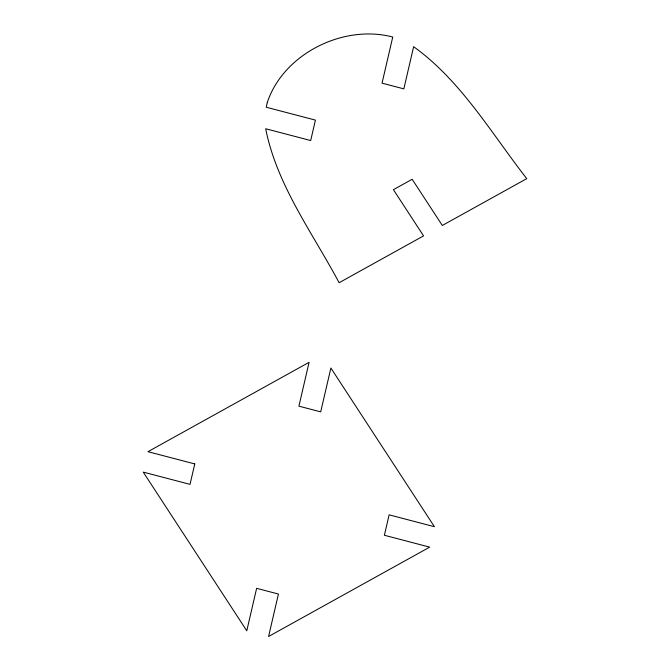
<?xml version="1.0" encoding="UTF-8"?>
<svg xmlns="http://www.w3.org/2000/svg" width="670" height="670" viewBox="0 0 670 670"><rect width="100%" height="100%" fill="white"/><g stroke="black" fill="none" stroke-linecap="round" stroke-linejoin="round"><path stroke-width="1" d="M267.297 102.443L266.224 107.225L315.428 120.114L310.687 140.541L265.68 128.749C276.827 185.18 312.522 232.825 339.121 282.723L423.557 235.882L393.407 189.677L412.167 179.267L442.317 225.472L526.754 178.639C491.303 133.171 461.153 80.903 413.633 46.682L403.843 88.867L382.042 83.155L392.746 37.034C343.618 24.011 283.561 53.617 267.297 102.443M194.769 463.933L190.029 484.36L143.246 472.107L246.778 630.788L256.635 588.335L278.427 594.039L268.578 636.5L429.679 547.13L384.379 535.263L389.119 514.836L434.42 526.704L330.88 368.023L320.704 411.866L298.912 406.162L309.088 362.311L147.986 451.681L194.769 463.933"/></g></svg>
